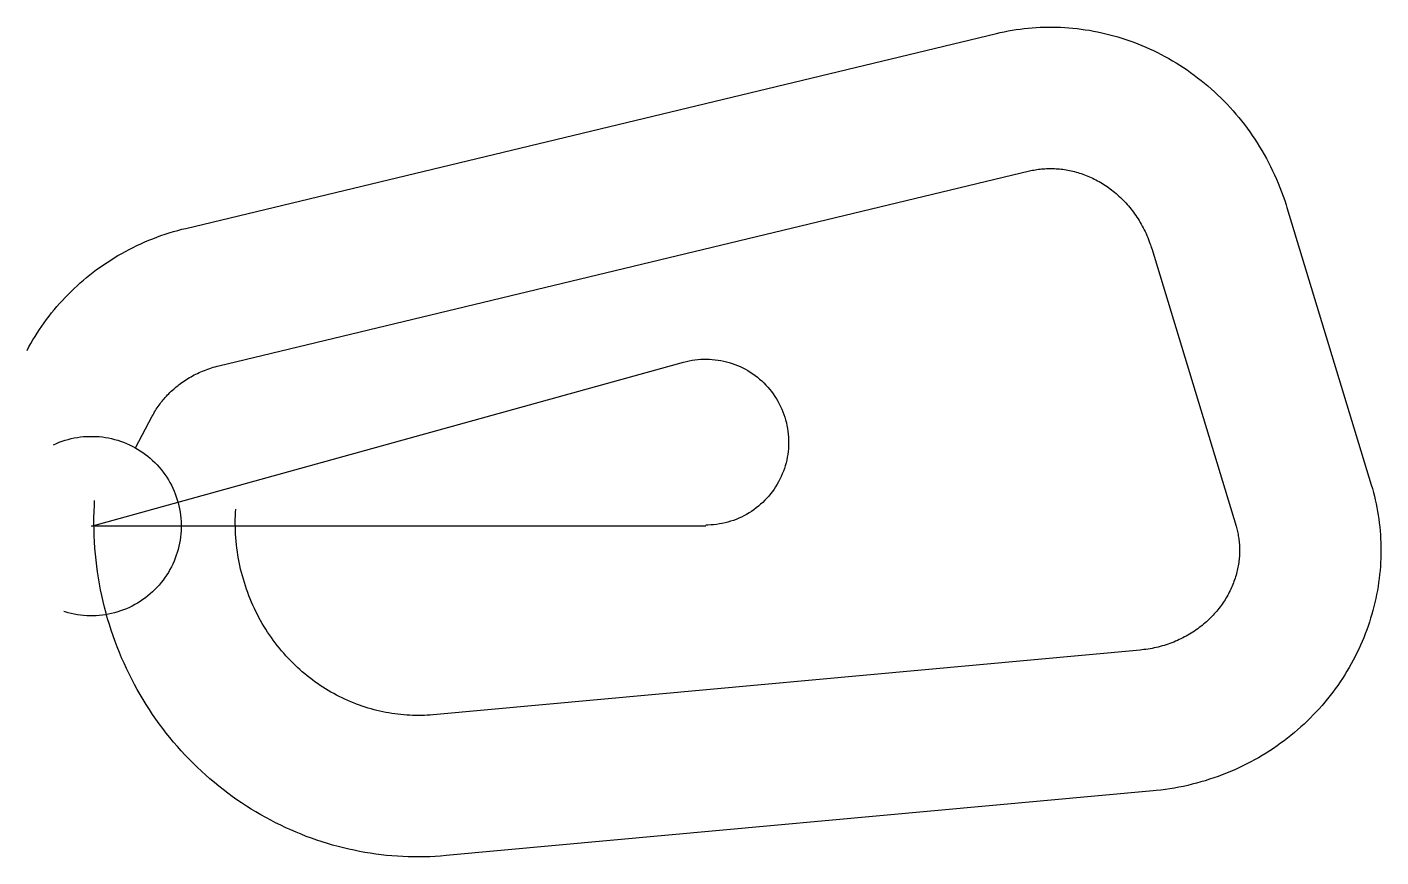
# Model space of a CAD drawing. Header units: metres. Extents: x -2095 to 41969, y -10759 to 16229.
import ezdxf

# ---------------------------------------------------------------- set-up
doc = ezdxf.new("R2010")
doc.units = ezdxf.units.M

msp = doc.modelspace()

# ---------------------------------------------------------------- linework, layer by layer
at = {"layer": 'Boundry', "color": 1}
for p, q in [((3067, 9683), (29452, 16022)), ((4141, 5210), (30527, 11549)), ((38910, 10363), (41655, 1339)), ((34509, 9024), (37254, 0)), ((1439, 2540), (1981, 3576)), ((34135, -4031), (11122, -6136)), ((34554, -8612), (11541, -10717))]:
    msp.add_line(p, q, dxfattribs=at)
at = {"layer": 'NorminalTrack', "color": 1}
msp.add_lwpolyline([(19998, 0), (0, 0), (19274, 5332), (19274, 5332), (19365, 5356), (19457, 5376), (19549, 5393), (19643, 5407), (19736, 5418), (19830, 5425), (19924, 5429), (20018, 5430), (20113, 5427), (20207, 5422), (20300, 5412), (20394, 5400), (20487, 5385), (20579, 5366), (20671, 5344), (20761, 5318), (20851, 5290), (20940, 5259), (21028, 5224), (21114, 5186), (21199, 5146), (21283, 5102), (21365, 5056), (21445, 5006), (21523, 4954), (21600, 4900), (21675, 4842), (21747, 4782), (21818, 4720), (21886, 4655), (21952, 4588), (22016, 4518), (22077, 4447), (22136, 4373), (22192, 4297), (22245, 4219), (22295, 4140), (22343, 4059), (22388, 3976), (22430, 3891), (22469, 3806), (22505, 3719), (22538, 3630), (22568, 3541), (22595, 3451), (22618, 3360), (22638, 3268), (22656, 3175), (22669, 3082), (22680, 2988), (22687, 2894), (22691, 2800), (22692, 2706), (22690, 2612), (22684, 2518), (22675, 2424), (22662, 2330), (22647, 2238), (22628, 2145), (22606, 2054), (22581, 1963), (22552, 1873), (22521, 1784), (22486, 1697), (22449, 1610), (22408, 1525), (22364, 1442), (22318, 1360), (22269, 1279), (22217, 1201), (22162, 1124), (22105, 1050), (22045, 977), (21982, 906), (21917, 838), (21850, 772), (21780, 709), (21709, 647), (21635, 589), (21559, 533), (21482, 479), (21402, 429), (21321, 381), (21238, 336), (21154, 294), (21068, 255), (20981, 219), (20893, 186), (20803, 156), (20713, 130), (20622, 106), (20530, 86), (20437, 69), (20344, 55), (20250, 44), (20156, 37), (20062, 33), (19993, 32)], dxfattribs=at)
at = {"layer": 'WindSpiral', "color": 5}
for points in [[(29452, 16022), (29579, 16051), (29706, 16078), (29834, 16103), (29963, 16126), (30092, 16146), (30222, 16164), (30353, 16181), (30483, 16194), (30615, 16206), (30747, 16215), (30879, 16222), (31011, 16227), (31144, 16229), (31277, 16229), (31411, 16227), (31544, 16222), (31678, 16215), (31812, 16206), (31945, 16194), (32079, 16180), (32213, 16164), (32347, 16145), (32480, 16124), (32614, 16100), (32747, 16074), (32880, 16046), (33013, 16015), (33145, 15982), (33277, 15947), (33409, 15909), (33540, 15869), (33670, 15827), (33801, 15782), (33930, 15735), (34059, 15685), (34187, 15634), (34315, 15580), (34442, 15523), (34568, 15464), (34693, 15403), (34818, 15340), (34941, 15274), (35063, 15206), (35185, 15136), (35305, 15064), (35425, 14989), (35543, 14913), (35660, 14834), (35776, 14753), (35891, 14669), (36004, 14584), (36116, 14496), (36227, 14407), (36336, 14315), (36444, 14221), (36550, 14125), (36655, 14028), (36759, 13928), (36860, 13826), (36960, 13723), (37059, 13617), (37156, 13510), (37251, 13400), (37344, 13289), (37435, 13176), (37525, 13062), (37613, 12945), (37699, 12827), (37783, 12707), (37864, 12586), (37944, 12463), (38022, 12338), (38098, 12212), (38172, 12084), (38244, 11955), (38313, 11825), (38380, 11693), (38445, 11559), (38508, 11424), (38569, 11288), (38627, 11151), (38683, 11013), (38737, 10873), (38788, 10732), (38837, 10590), (38883, 10447), (38910, 10363)], [(30527, 11549), (30575, 11560), (30624, 11571), (30673, 11580), (30723, 11589), (30773, 11597), (30823, 11604), (30874, 11610), (30925, 11616), (30976, 11620), (31028, 11624), (31080, 11626), (31133, 11628), (31185, 11629), (31238, 11629), (31291, 11628), (31344, 11626), (31398, 11624), (31451, 11620), (31505, 11615), (31559, 11610), (31613, 11603), (31667, 11595), (31722, 11587), (31776, 11577), (31830, 11567), (31885, 11555), (31939, 11542), (31994, 11529), (32048, 11514), (32103, 11499), (32157, 11482), (32212, 11464), (32266, 11446), (32320, 11426), (32374, 11405), (32428, 11384), (32481, 11361), (32535, 11337), (32588, 11312), (32641, 11286), (32694, 11259), (32747, 11231), (32799, 11202), (32851, 11172), (32903, 11141), (32954, 11109), (33005, 11076), (33055, 11042), (33105, 11007), (33155, 10971), (33204, 10934), (33253, 10896), (33301, 10857), (33349, 10817), (33396, 10776), (33443, 10734), (33489, 10691), (33535, 10647), (33580, 10602), (33624, 10556), (33668, 10509), (33711, 10461), (33753, 10412), (33795, 10363), (33836, 10312), (33876, 10261), (33915, 10208), (33954, 10155), (33992, 10101), (34029, 10046), (34065, 9991), (34101, 9934), (34135, 9877), (34169, 9819), (34201, 9760), (34233, 9700), (34264, 9639), (34294, 9578), (34323, 9516), (34351, 9454), (34378, 9390), (34403, 9326), (34428, 9261), (34452, 9196), (34475, 9130), (34496, 9063), (34509, 9024)], [(-2095, 5709), (-2033, 5825), (-1968, 5940), (-1902, 6054), (-1834, 6168), (-1763, 6280), (-1691, 6391), (-1616, 6502), (-1539, 6611), (-1461, 6719), (-1380, 6825), (-1297, 6931), (-1212, 7035), (-1126, 7138), (-1037, 7239), (-946, 7340), (-854, 7438), (-760, 7536), (-663, 7631), (-565, 7726), (-466, 7818), (-364, 7909), (-261, 7999), (-156, 8087), (-49, 8173), (60, 8257), (170, 8340), (282, 8421), (395, 8500), (510, 8577), (626, 8652), (744, 8725), (863, 8797), (984, 8866), (1106, 8934), (1230, 8999), (1355, 9062), (1481, 9124), (1609, 9183), (1737, 9240), (1867, 9295), (1998, 9347), (2130, 9398), (2264, 9446), (2398, 9492), (2533, 9536), (2670, 9577), (2807, 9616), (2945, 9653), (3067, 9683)], [(1981, 3576), (2006, 3622), (2031, 3667), (2057, 3712), (2084, 3756), (2111, 3801), (2140, 3845), (2170, 3888), (2200, 3932), (2232, 3975), (2264, 4018), (2297, 4060), (2331, 4102), (2366, 4143), (2402, 4184), (2439, 4225), (2476, 4265), (2515, 4305), (2554, 4344), (2594, 4383), (2635, 4421), (2677, 4458), (2720, 4495), (2763, 4531), (2808, 4567), (2853, 4602), (2899, 4637), (2945, 4670), (2993, 4703), (3041, 4736), (3090, 4768), (3140, 4798), (3190, 4829), (3241, 4858), (3293, 4887), (3346, 4915), (3399, 4942), (3453, 4968), (3508, 4993), (3563, 5018), (3619, 5041), (3676, 5064), (3733, 5086), (3791, 5107), (3849, 5127), (3908, 5146), (3967, 5164), (4027, 5181), (4088, 5197), (4141, 5210)], [(-1234, 2646), (-1141, 2688), (-1046, 2726), (-951, 2761), (-854, 2792), (-756, 2820), (-657, 2845), (-557, 2866), (-457, 2884), (-356, 2898), (-254, 2909), (-153, 2916), (-51, 2919), (51, 2919), (153, 2916), (254, 2909), (356, 2898), (457, 2884), (557, 2866), (657, 2845), (756, 2820), (854, 2792), (951, 2761), (1046, 2726), (1141, 2688), (1234, 2646), (1326, 2602), (1416, 2554), (1504, 2503), (1590, 2449), (1675, 2392), (1757, 2332), (1837, 2269), (1916, 2204), (1991, 2135), (2065, 2065), (2135, 1991), (2204, 1916), (2269, 1837), (2332, 1757), (2392, 1675), (2449, 1590), (2503, 1504), (2554, 1416), (2602, 1326), (2646, 1234), (2688, 1141), (2726, 1046), (2761, 951), (2792, 854), (2820, 756), (2845, 657), (2866, 557), (2884, 457), (2898, 356), (2909, 254), (2916, 153), (2919, 51), (2919, -51), (2916, -153), (2909, -254), (2898, -356), (2884, -457), (2866, -557), (2845, -657), (2820, -756), (2792, -854), (2761, -951), (2726, -1046), (2688, -1141), (2646, -1234), (2602, -1326), (2554, -1416), (2503, -1504), (2449, -1590), (2392, -1675), (2332, -1757), (2269, -1837), (2204, -1916), (2135, -1991), (2065, -2065), (1991, -2135), (1916, -2204), (1837, -2269), (1757, -2332), (1675, -2392), (1590, -2449), (1504, -2503), (1416, -2554), (1326, -2602), (1234, -2646), (1141, -2688), (1046, -2726), (951, -2761), (854, -2792), (756, -2820), (657, -2845), (557, -2866), (457, -2884), (356, -2898), (254, -2909), (153, -2916), (51, -2919), (-51, -2919), (-153, -2916), (-254, -2909), (-356, -2898), (-457, -2884), (-557, -2866), (-657, -2845), (-756, -2820), (-854, -2792), (-902, -2777)], [(41655, 1339), (41690, 1218), (41724, 1097), (41755, 975), (41784, 852), (41811, 729), (41836, 605), (41859, 480), (41880, 355), (41899, 229), (41915, 102), (41930, -25), (41942, -153), (41952, -280), (41959, -409), (41965, -538), (41968, -667), (41969, -796), (41968, -925), (41964, -1055), (41958, -1185), (41950, -1315), (41940, -1445), (41927, -1575), (41912, -1705), (41895, -1835), (41875, -1965), (41853, -2095), (41829, -2225), (41802, -2354), (41773, -2484), (41742, -2613), (41709, -2741), (41673, -2869), (41635, -2997), (41595, -3125), (41552, -3251), (41507, -3378), (41460, -3504), (41410, -3629), (41359, -3753), (41305, -3877), (41248, -4000), (41190, -4122), (41129, -4244), (41066, -4364), (41001, -4484), (40934, -4602), (40864, -4720), (40792, -4837), (40718, -4952), (40642, -5067), (40564, -5180), (40484, -5292), (40402, -5403), (40317, -5513), (40231, -5621), (40142, -5728), (40052, -5834), (39959, -5938), (39865, -6041), (39769, -6142), (39670, -6242), (39570, -6340), (39468, -6437), (39364, -6532), (39258, -6625), (39151, -6717), (39041, -6807), (38930, -6895), (38818, -6981), (38703, -7065), (38587, -7148), (38469, -7229), (38350, -7307), (38229, -7384), (38107, -7459), (37983, -7532), (37858, -7602), (37731, -7671), (37603, -7737), (37473, -7802), (37342, -7864), (37210, -7924), (37077, -7982), (36942, -8037), (36807, -8090), (36670, -8141), (36532, -8190), (36393, -8236), (36253, -8280), (36112, -8322), (35970, -8361), (35827, -8398), (35683, -8432), (35539, -8464), (35393, -8493), (35247, -8520), (35101, -8544), (34953, -8566), (34806, -8585), (34657, -8602), (34554, -8612)], [(11541, -10717), (11366, -10732), (11191, -10743), (11016, -10752), (10840, -10757), (10664, -10759), (10488, -10758), (10312, -10754), (10135, -10747), (9958, -10737), (9782, -10724), (9605, -10708), (9428, -10688), (9252, -10666), (9076, -10640), (8900, -10611), (8724, -10579), (8548, -10545), (8373, -10506), (8199, -10465), (8025, -10421), (7851, -10374), (7678, -10323), (7506, -10270), (7335, -10213), (7164, -10153), (6994, -10091), (6825, -10025), (6658, -9956), (6491, -9884), (6325, -9809), (6160, -9732), (5996, -9651), (5834, -9567), (5673, -9481), (5513, -9391), (5355, -9298), (5198, -9203), (5042, -9105), (4888, -9004), (4736, -8900), (4585, -8794), (4436, -8684), (4289, -8572), (4143, -8457), (4000, -8340), (3858, -8220), (3718, -8097), (3580, -7972), (3444, -7844), (3311, -7713), (3179, -7581), (3050, -7445), (2923, -7308), (2798, -7167), (2675, -7025), (2555, -6880), (2437, -6733), (2321, -6584), (2208, -6433), (2098, -6279), (1990, -6123), (1885, -5966), (1782, -5806), (1682, -5644), (1585, -5481), (1490, -5315), (1399, -5148), (1310, -4979), (1224, -4808), (1141, -4635), (1060, -4461), (983, -4285), (909, -4108), (838, -3929), (769, -3749), (704, -3567), (642, -3384), (583, -3200), (527, -3014), (475, -2828), (426, -2640), (379, -2451), (337, -2261), (297, -2070), (261, -1879), (228, -1686), (198, -1493), (172, -1299), (149, -1104), (129, -908), (113, -713), (100, -516), (91, -319), (85, -122), (82, 75), (83, 273), (88, 471), (95, 669), (105, 836)], [(11122, -6136), (11027, -6144), (10932, -6150), (10837, -6155), (10742, -6158), (10646, -6159), (10550, -6159), (10454, -6157), (10358, -6153), (10261, -6147), (10164, -6140), (10068, -6131), (9971, -6120), (9874, -6108), (9777, -6094), (9680, -6078), (9584, -6061), (9487, -6041), (9390, -6020), (9294, -5998), (9198, -5973), (9102, -5947), (9006, -5919), (8910, -5889), (8815, -5858), (8720, -5825), (8626, -5790), (8532, -5753), (8438, -5715), (8345, -5675), (8252, -5633), (8160, -5589), (8068, -5544), (7977, -5497), (7887, -5448), (7797, -5398), (7708, -5346), (7620, -5293), (7532, -5237), (7445, -5180), (7359, -5122), (7274, -5061), (7190, -5000), (7107, -4936), (7024, -4871), (6943, -4804), (6862, -4736), (6783, -4666), (6704, -4595), (6627, -4522), (6551, -4448), (6475, -4372), (6402, -4295), (6329, -4216), (6257, -4136), (6187, -4054), (6118, -3971), (6050, -3887), (5984, -3801), (5919, -3714), (5856, -3626), (5793, -3536), (5733, -3445), (5673, -3353), (5616, -3259), (5559, -3165), (5505, -3069), (5452, -2972), (5400, -2874), (5350, -2775), (5302, -2675), (5255, -2573), (5210, -2471), (5167, -2368), (5125, -2264), (5086, -2158), (5048, -2052), (5011, -1945), (4977, -1838), (4944, -1729), (4913, -1620), (4884, -1509), (4857, -1398), (4832, -1287), (4809, -1175), (4788, -1062), (4768, -948), (4751, -834), (4735, -720), (4721, -605), (4710, -489), (4700, -374), (4693, -257), (4687, -141), (4684, -24), (4682, 94), (4683, 211), (4685, 329), (4690, 447), (4696, 546)], [(37254, 0), (37267, -43), (37279, -87), (37290, -131), (37301, -176), (37311, -221), (37320, -267), (37328, -312), (37336, -359), (37343, -405), (37349, -452), (37354, -499), (37359, -547), (37362, -595), (37365, -643), (37367, -692), (37369, -740), (37369, -789), (37368, -839), (37367, -888), (37365, -938), (37362, -988), (37358, -1038), (37353, -1088), (37347, -1138), (37340, -1189), (37333, -1239), (37324, -1290), (37315, -1341), (37304, -1392), (37293, -1443), (37281, -1493), (37267, -1544), (37253, -1595), (37238, -1646), (37222, -1697), (37205, -1748), (37187, -1798), (37168, -1849), (37148, -1900), (37127, -1950), (37105, -2000), (37082, -2050), (37058, -2100), (37033, -2149), (37008, -2199), (36981, -2248), (36953, -2297), (36924, -2345), (36895, -2394), (36864, -2442), (36832, -2489), (36800, -2537), (36766, -2583), (36732, -2630), (36696, -2676), (36660, -2722), (36623, -2767), (36584, -2811), (36545, -2856), (36505, -2899), (36464, -2942), (36422, -2985), (36379, -3027), (36335, -3068), (36291, -3109), (36245, -3149), (36199, -3189), (36152, -3228), (36103, -3266), (36054, -3303), (36005, -3340), (35954, -3376), (35902, -3412), (35850, -3446), (35797, -3480), (35743, -3513), (35688, -3545), (35633, -3576), (35577, -3606), (35520, -3636), (35462, -3665), (35404, -3692), (35345, -3719), (35285, -3745), (35225, -3770), (35164, -3794), (35102, -3817), (35040, -3839), (34977, -3860), (34914, -3879), (34850, -3898), (34785, -3916), (34720, -3933), (34655, -3948), (34589, -3963), (34522, -3976), (34455, -3989), (34388, -4000), (34320, -4010), (34251, -4019), (34183, -4027), (34135, -4031)]]:
    msp.add_lwpolyline(points, dxfattribs=at)

doc.saveas('drawing.dxf')
